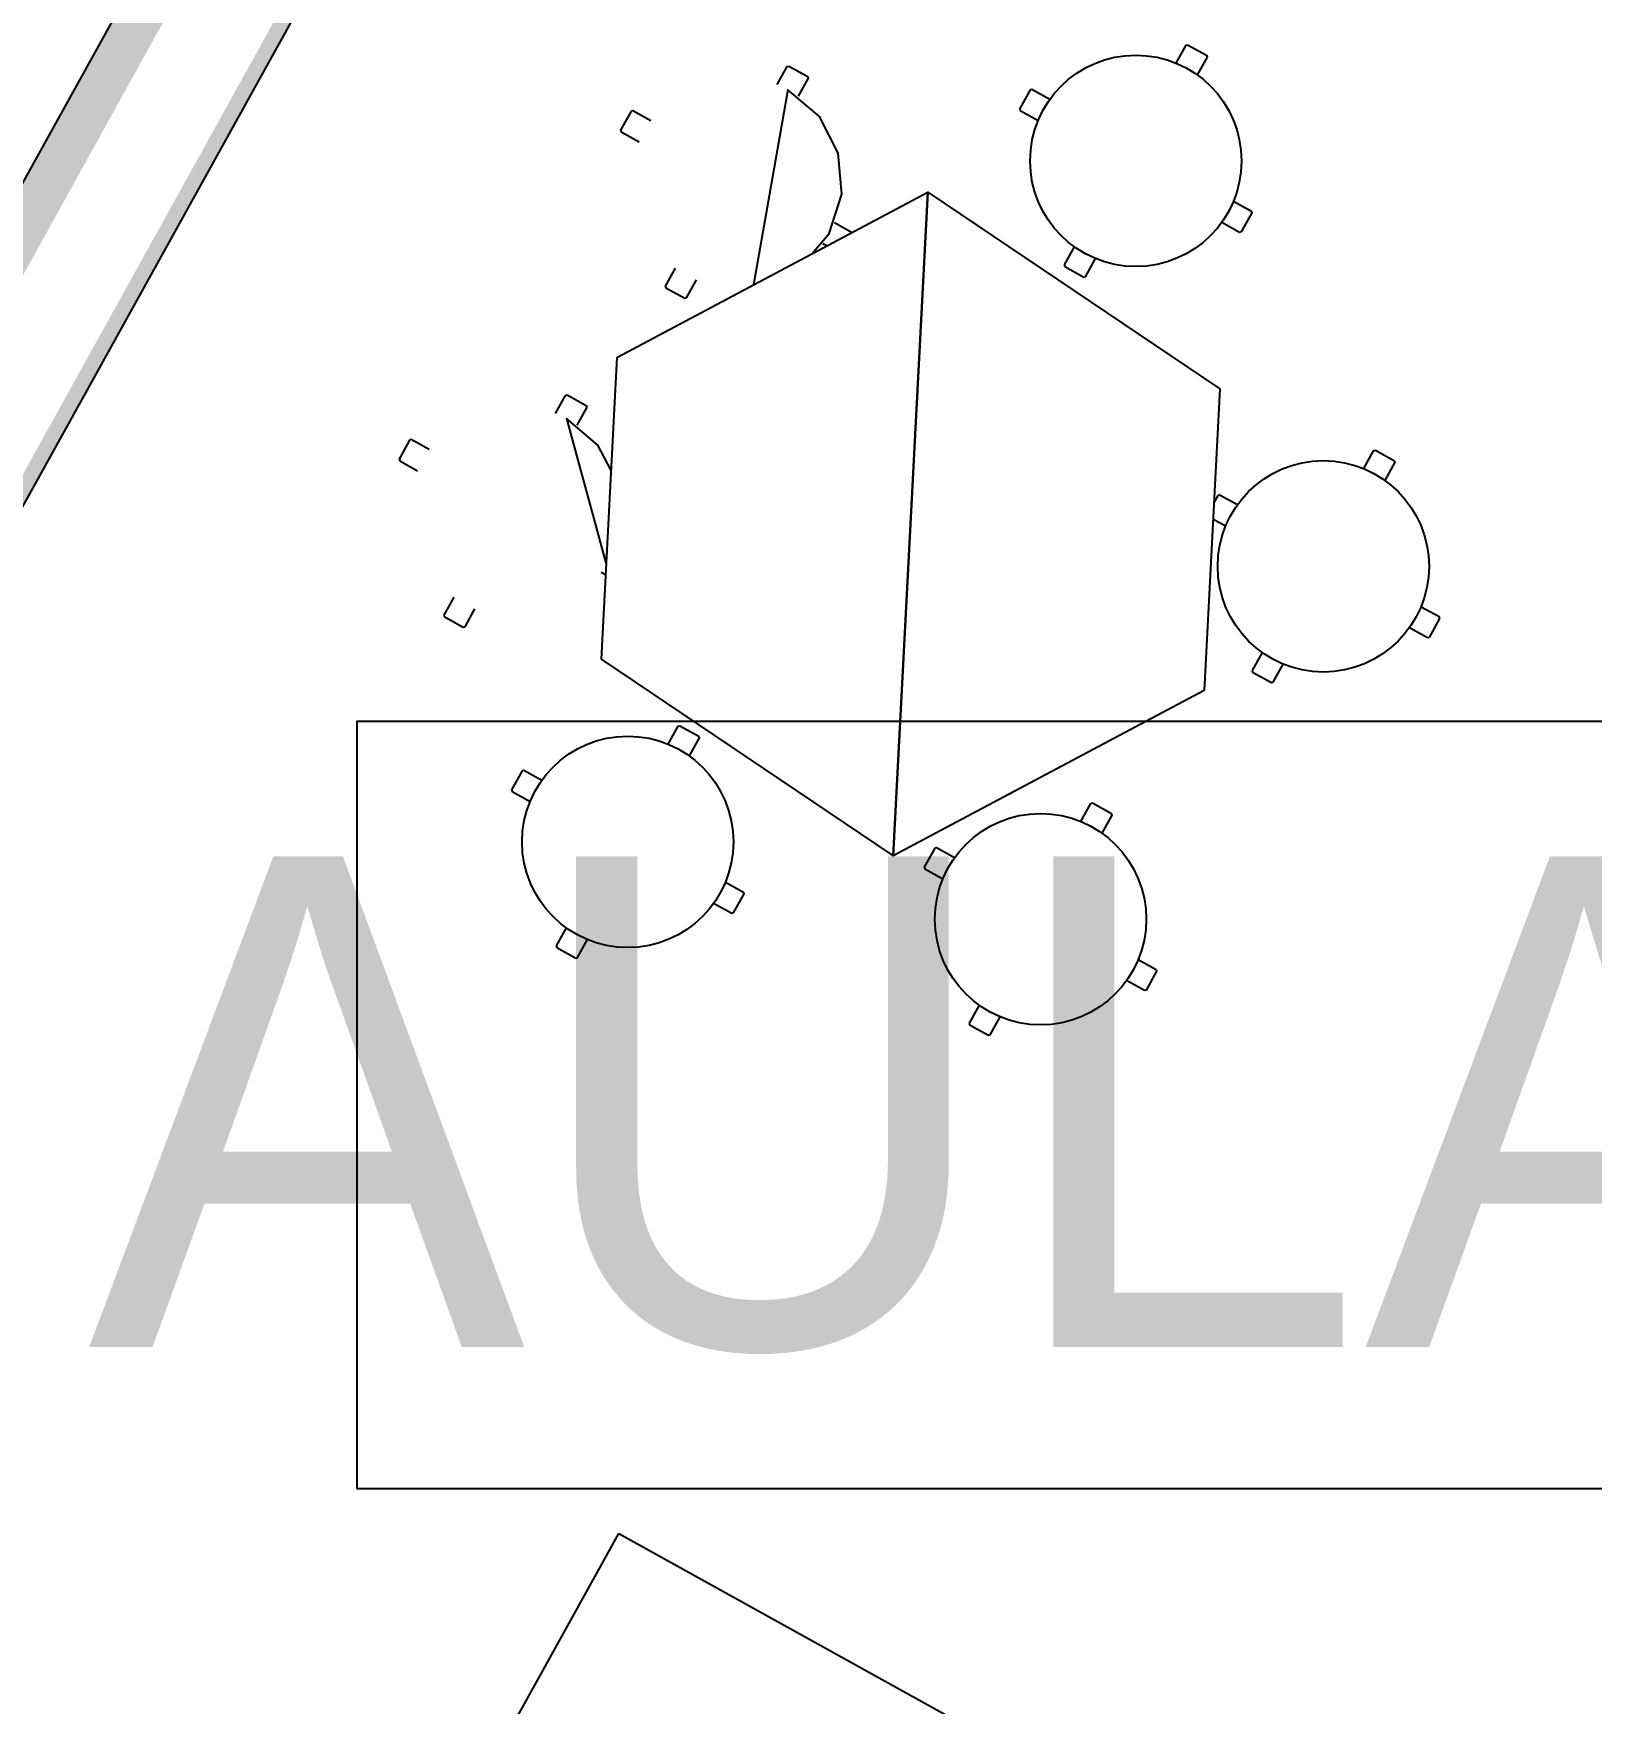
# Model space of a CAD drawing. Header units: metres. Extents: x 2.5 to 42.6, y 0.9 to 31.9.
# Drawn here: x 31.089 to 32.105, y 17.41 to 18.499 of the extents above; entities that cross this region are included whole.
import ezdxf

# ---------------------------------------------------------------- set-up
doc = ezdxf.new("R2010")
doc.units = ezdxf.units.M
for name, color, linetype in [('ARREDI', 9, 'Continuous'), ('PARETI_STRUTTURE', 7, 'Continuous'), ('PILASTRI_SETTI', 8, 'Continuous'), ('WAYFINDING_RIQUADRI', 7, 'Continuous'), ('WAYFINDING_TESTI', 7, 'Continuous')]:
    doc.layers.add(name, color=color, linetype=linetype)

msp = doc.modelspace()

# ---------------------------------------------------------------- linework, layer by layer
at = {"layer": 'ARREDI'}
for points in [[(31.8343, 18.4792), (31.8408, 18.4909)], [(31.8408, 18.4909), (31.8418, 18.4912)], [(31.8418, 18.4912), (31.8542, 18.4843)], [(31.5741, 18.4653), (31.5806, 18.477)], [(31.5806, 18.477), (31.5817, 18.4773)], [(31.5817, 18.4773), (31.5941, 18.4704)], [(31.8545, 18.4832), (31.848, 18.4715)], [(31.8542, 18.4843), (31.8545, 18.4832)], [(31.5944, 18.4694), (31.5879, 18.4577)], [(31.5941, 18.4704), (31.5944, 18.4694)], [(31.5968, 18.3549), (31.6081, 18.3682), (31.6163, 18.3938), (31.614, 18.4206), (31.6017, 18.4445), (31.5812, 18.4618), (31.5587, 18.3347)], [(31.7391, 18.4617), (31.7322, 18.4493)], [(31.7402, 18.462), (31.7391, 18.4617)], [(31.7519, 18.4555), (31.7402, 18.462)], [(31.479, 18.4479), (31.4721, 18.4355)], [(31.48, 18.4482), (31.479, 18.4479)], [(31.4918, 18.4417), (31.48, 18.4482)], [(31.7322, 18.4493), (31.7325, 18.4483)], [(31.7325, 18.4483), (31.7443, 18.4418)], [(31.4721, 18.4355), (31.4724, 18.4344)], [(31.4724, 18.4344), (31.4841, 18.4279)], [(31.4697, 18.2874), (31.6724, 18.3951), (31.6498, 17.9625), (31.6724, 18.3951), (31.8629, 18.2668)], [(31.8716, 18.3892), (31.8834, 18.3827)], [(31.8837, 18.3816), (31.8768, 18.3692)], [(31.8834, 18.3827), (31.8837, 18.3816)], [(31.6115, 18.3753), (31.6231, 18.3689)], [(31.8757, 18.3689), (31.864, 18.3754)], [(31.8768, 18.3692), (31.8757, 18.3689)], [(31.6065, 18.3601), (31.6039, 18.3615)], [(31.7679, 18.3594), (31.7614, 18.3477)], [(31.5077, 18.3455), (31.5012, 18.3338)], [(31.7614, 18.3477), (31.7617, 18.3466)], [(31.7617, 18.3466), (31.7741, 18.3397)], [(31.7752, 18.34), (31.7817, 18.3518)], [(31.5012, 18.3338), (31.5015, 18.3327)], [(31.515, 18.3262), (31.5215, 18.3379)], [(31.7741, 18.3397), (31.7752, 18.34)], [(31.5015, 18.3327), (31.5139, 18.3259)], [(31.5139, 18.3259), (31.515, 18.3262)], [(31.4697, 18.2874), (31.4594, 18.0908)], [(31.4297, 18.2509), (31.4362, 18.2626)], [(31.4362, 18.2626), (31.4373, 18.2629)], [(31.4373, 18.2629), (31.4497, 18.2561)], [(31.8629, 18.2668), (31.8526, 18.0702)], [(31.4658, 18.2136), (31.4573, 18.2301), (31.4368, 18.2475), (31.4626, 18.1526)], [(31.45, 18.255), (31.4435, 18.2433)], [(31.4496, 18.2561), (31.45, 18.255)], [(31.3345, 18.2335), (31.3277, 18.2211)], [(31.3356, 18.2338), (31.3345, 18.2335)], [(31.3473, 18.2273), (31.3356, 18.2338)], [(31.9566, 18.2149), (31.9631, 18.2266)], [(31.9631, 18.2266), (31.9642, 18.2269)], [(31.9642, 18.2269), (31.9766, 18.22)], [(31.3277, 18.2211), (31.328, 18.22)], [(31.328, 18.22), (31.3397, 18.2135)], [(31.9769, 18.219), (31.9704, 18.2072)], [(31.9766, 18.22), (31.9769, 18.219)], [(31.8615, 18.1974), (31.859, 18.193)], [(31.8625, 18.1977), (31.8615, 18.1974)], [(31.8743, 18.1912), (31.8625, 18.1977)], [(31.8584, 18.182), (31.8666, 18.1775)], [(31.4623, 18.1456), (31.4594, 18.1471)], [(31.3633, 18.1312), (31.3568, 18.1194)], [(31.3568, 18.1194), (31.3571, 18.1184)], [(31.3571, 18.1184), (31.3695, 18.1115)], [(31.3706, 18.1118), (31.3771, 18.1235)], [(31.994, 18.1249), (32.0058, 18.1184)], [(32.0061, 18.1173), (31.9992, 18.1049)], [(32.0057, 18.1184), (32.0061, 18.1173)], [(31.3695, 18.1115), (31.3706, 18.1118)], [(31.9981, 18.1046), (31.9864, 18.1111)], [(31.8903, 18.0951), (31.8838, 18.0834)], [(31.9992, 18.1049), (31.9981, 18.1046)], [(31.4594, 18.0908), (31.6498, 17.9625)], [(31.8838, 18.0834), (31.8841, 18.0823)], [(31.8975, 18.0757), (31.904, 18.0875)], [(31.8841, 18.0823), (31.8965, 18.0754)], [(31.8965, 18.0754), (31.8975, 18.0757)], [(31.8526, 18.0702), (31.6498, 17.9625)], [(31.503, 18.0353), (31.5095, 18.047)], [(31.5095, 18.047), (31.5106, 18.0473)], [(31.5106, 18.0473), (31.523, 18.0405)], [(31.523, 18.0405), (31.5233, 18.0394)], [(31.5233, 18.0394), (31.5168, 18.0277)], [(31.4078, 18.0179), (31.401, 18.0055)], [(31.4089, 18.0182), (31.4078, 18.0179)], [(31.4206, 18.0117), (31.4089, 18.0182)], [(31.401, 18.0055), (31.4013, 18.0044)], [(31.4013, 18.0044), (31.413, 17.9979)], [(31.7722, 17.9849), (31.7787, 17.9967)], [(31.7787, 17.9967), (31.7797, 17.997)], [(31.7797, 17.997), (31.7921, 17.9901)], [(31.7924, 17.989), (31.7859, 17.9773)], [(31.7921, 17.9901), (31.7924, 17.989)], [(31.677, 17.9675), (31.6701, 17.9551)], [(31.6781, 17.9678), (31.677, 17.9675)], [(31.6898, 17.9613), (31.6781, 17.9678)], [(31.6701, 17.9551), (31.6705, 17.954)], [(31.6705, 17.954), (31.6822, 17.9475)], [(31.5404, 17.9453), (31.5521, 17.9388)], [(31.5445, 17.925), (31.5327, 17.9315)], [(31.5524, 17.9377), (31.5455, 17.9253)], [(31.5521, 17.9388), (31.5524, 17.9377)], [(31.5455, 17.9253), (31.5445, 17.925)], [(31.4366, 17.9156), (31.4301, 17.9038)], [(31.4301, 17.9038), (31.4304, 17.9028)], [(31.4304, 17.9028), (31.4428, 17.8959)], [(31.4439, 17.8962), (31.4504, 17.9079)], [(31.4428, 17.8959), (31.4439, 17.8962)], [(31.8096, 17.8949), (31.8213, 17.8884)], [(31.8216, 17.8874), (31.8147, 17.875)], [(31.8213, 17.8884), (31.8216, 17.8874)], [(31.8137, 17.8747), (31.8019, 17.8812)], [(31.8147, 17.875), (31.8137, 17.8747)], [(31.7058, 17.8652), (31.6993, 17.8534)], [(31.7131, 17.8458), (31.7196, 17.8575)], [(31.6993, 17.8534), (31.6996, 17.8524)], [(31.6996, 17.8524), (31.712, 17.8455)], [(31.712, 17.8455), (31.7131, 17.8458)], [(31.3256, 17.2582), (31.471, 17.5207)], [(31.471, 17.5207), (32.1012, 17.1714)]]:
    msp.add_lwpolyline(points, dxfattribs=at)
for centre in [(31.808, 18.4155), (31.9303, 18.1512), (31.4767, 17.9716), (31.7459, 17.9212)]:
    msp.add_circle(centre, 0.0689, dxfattribs=at)
at = {"layer": 'PARETI_STRUTTURE'}
for points in [[(31.3443, 18.8746), (30.8108, 17.912), (30.8367, 17.8977)], [(29.3959, 15.148), (30.658, 17.4251), (31.4339, 18.8249), (31.4253, 18.8297)]]:
    msp.add_lwpolyline(points, dxfattribs=at)
at = {"layer": 'PILASTRI_SETTI'}
for points in [[(30.8367, 17.8977), (31.3702, 18.8603), (30.8108, 17.912), (31.3443, 18.8746)], [(30.9004, 17.8624), (31.4339, 18.8249), (30.8917, 17.8672), (31.4252, 18.8297)]]:
    msp.add_solid(points, dxfattribs=at)
at = {"layer": 'WAYFINDING_RIQUADRI'}
msp.add_lwpolyline([(31.3, 17.55), (32.9, 17.55), (32.9, 18.05), (31.3, 18.05)], close=True, dxfattribs=at)

# ---------------------------------------------------------------- texts
at = {"layer": 'WAYFINDING_TESTI', "insert": (32.1, 17.8), "char_height": 0.32, "attachment_point": 5}
msp.add_mtext('AULA 113', dxfattribs=at)

doc.saveas('drawing.dxf')
